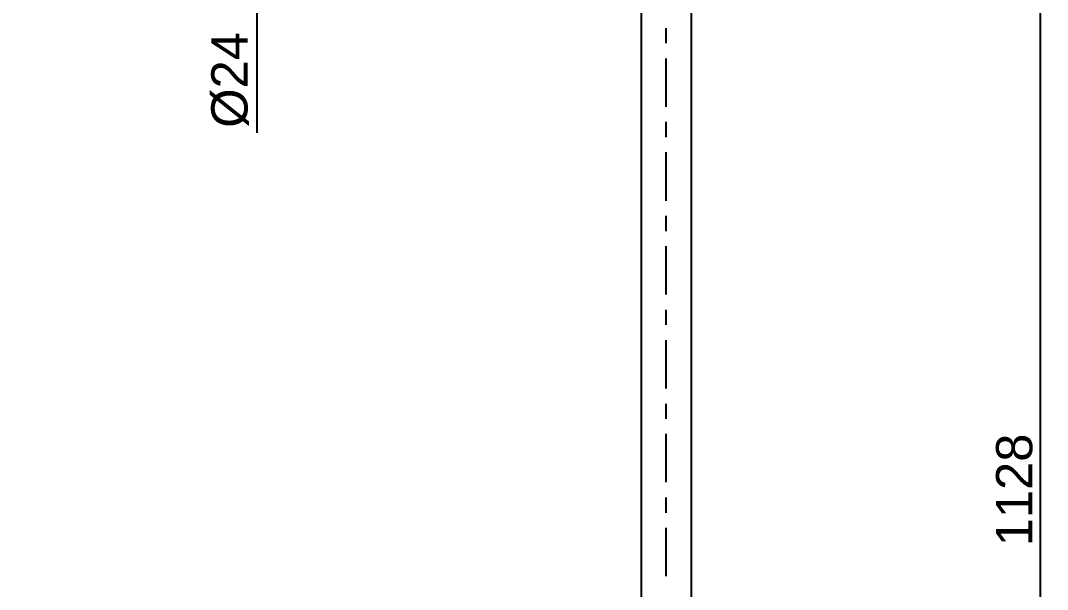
# Model space of a CAD drawing. Extents: x 5980 to 6960, y -107 to 1128.
# Drawn here: x 6507.1 to 6959.8, y 505.7 to 756.6 of the extents above; entities that cross this region are included whole.
import ezdxf

# ---------------------------------------------------------------- set-up
doc = ezdxf.new("R2010")
doc.units = 0
doc.header["$LTSCALE"] = 3
doc.layers.get('Defpoints').update_dxf_attribs({"linetype": 'CONTINUOUS'})
doc.layers.add('P', color=7, linetype='CONTINUOUS')
doc.layers.add('Quote', color=1, linetype='CONTINUOUS')
doc.styles.get("Standard").update_dxf_attribs({"font": 'arial.ttf'})
doc.dimstyles.new('Rubinetti', dxfattribs={"dimscale": 16, "dimtxt": 1, "dimasz": 0.5, "dimexe": 0.2, "dimexo": 0.2, "dimgap": 0.2, "dimtad": 1, "dimdsep": 46, "dimtxsty": 'Standard', "dimcen": 0.2, "dimdle": 0.2, "dimclrd": 256, "dimclre": 256, "dimclrt": 256, "dimadec": 0, "dimazin": 0, "dimtfac": 1, "dimtofl": 0, "dimtmove": 0, "dimatfit": 0, "dimfxl": 1, "dimtolj": 1, "dimtzin": 0, "dimlwd": -1, "dimarcsym": 0})

# ---------------------------------------------------------------- blocks, each defined once
blk = doc.blocks.new('*D74')
at = {"layer": 'Defpoints', "color": 0, "transparency": 16777216}
for p in [(6581.45, 793.36), (6581.45, 769.77), (6611.26, 769.77)]:
    blk.add_point(p, dxfattribs=at)
at = {"layer": 'Quote', "linetype": 'Continuous', "transparency": 16777216}
for p, q in [((6611.26, 801.36), (6611.26, 809.36)), ((6611.26, 761.77), (6611.26, 707.1))]:
    blk.add_line(p, q, dxfattribs=at)
at = {"layer": 'Quote', "lineweight": -2, "transparency": 16777216}
for p, q in [((6584.65, 793.36), (6614.46, 793.36)), ((6584.65, 769.77), (6614.46, 769.77))]:
    blk.add_line(p, q, dxfattribs=at)
at = {"layer": 'Quote', "transparency": 16777216}
for points in [[(6609.93, 801.36), (6612.59, 801.36), (6611.26, 793.36)], [(6609.93, 761.77), (6612.59, 761.77), (6611.26, 769.77)]]:
    blk.add_solid(points, dxfattribs=at)
at = {"layer": 'Quote', "transparency": 16777216, "insert": (6599.44, 730.43), "char_height": 16, "attachment_point": 5, "rotation": 90}
blk.add_mtext('\\A1;%%C24', dxfattribs=at)
blk = doc.blocks.new('*D80')
at = {"layer": 'Defpoints', "color": 0, "transparency": 16777216}
for p in [(6791.74, 1113.37), (6849.24, -14.19), (6956.58, -14.19)]:
    blk.add_point(p, dxfattribs=at)
at = {"layer": 'Quote', "lineweight": -2, "transparency": 16777216}
for p, q in [((6794.94, 1113.37), (6959.78, 1113.37)), ((6852.44, -14.19), (6959.78, -14.19))]:
    blk.add_line(p, q, dxfattribs=at)
at = {"layer": 'Quote', "linetype": 'Continuous', "transparency": 16777216}
blk.add_line((6956.58, 1105.37), (6956.58, -6.19), dxfattribs=at)
at = {"layer": 'Quote', "transparency": 16777216}
for points in [[(6955.24, 1105.37), (6957.91, 1105.37), (6956.58, 1113.37)], [(6955.24, -6.19), (6957.91, -6.19), (6956.58, -14.19)]]:
    blk.add_solid(points, dxfattribs=at)
at = {"layer": 'Quote', "transparency": 16777216, "insert": (6945.21, 549.59), "char_height": 16, "attachment_point": 5, "rotation": 90}
blk.add_mtext('\\A1;1128', dxfattribs=at)

msp = doc.modelspace()

# ---------------------------------------------------------------- linework, layer by layer
at = {"layer": 'P'}
for points in [[(6780.718, 982.671), (6780.718, 33.786)], [(6802.678, 982.671), (6802.678, 33.786)], [(6791.743, 746.571), (6791.743, 753.276)], [(6791.743, 718.526), (6791.743, 739.871)], [(6791.743, 705.211), (6791.743, 711.911)], [(6791.743, 677.161), (6791.743, 698.506)], [(6507.053, 695.821), (6507.053, 695.821)], [(6791.743, 663.756), (6791.743, 670.461)], [(6791.743, 635.801), (6791.743, 657.141)], [(6791.743, 622.396), (6791.743, 629.096)], [(6791.743, 594.351), (6791.743, 615.691)], [(6791.743, 580.941), (6791.743, 587.646)], [(6791.743, 552.986), (6791.743, 574.331)], [(6791.743, 539.581), (6791.743, 546.281)], [(6791.743, 511.536), (6791.743, 532.876)]]:
    msp.add_lwpolyline(points, dxfattribs=at)

# ---------------------------------------------------------------- dimensions: what is measured, and where the dimension line sits
at = {"layer": 'Quote'}
dim = msp.add_linear_dim(base=(6956.578, -14.194), p1=(6791.743, 1113.371), p2=(6849.243, -14.194), angle=90, dimstyle='Rubinetti', override={"dimdec": 0}, dxfattribs=at)
dim.commit()
dim.dimension.update_dxf_attribs({"geometry": '*D80', "text_midpoint": (6945.209, 549.589)})
dim = msp.add_linear_dim(base=(6611.26, 769.765), p1=(6581.45, 793.358), p2=(6581.45, 769.765), angle=90, text='%%C<>', dimstyle='Rubinetti', override={"dimdec": 0}, dxfattribs=at)
dim.commit()
dim.dimension.update_dxf_attribs({"geometry": '*D74', "text_midpoint": (6599.443, 730.434)})

doc.saveas('drawing.dxf')
